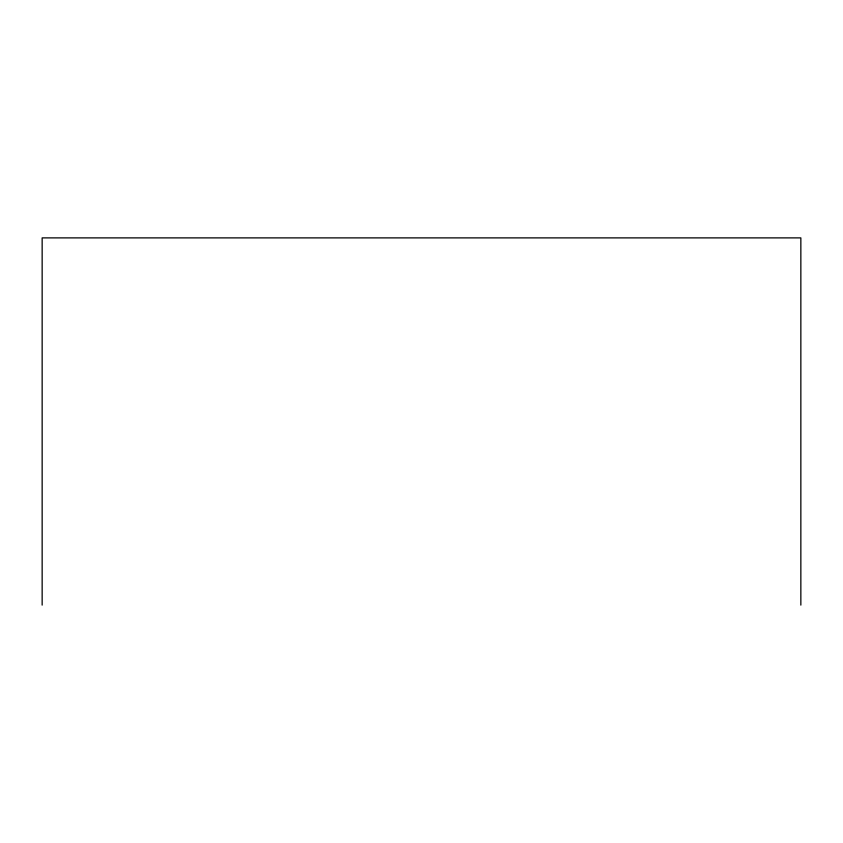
<?xml version="1.0" encoding="UTF-8"?>
<svg xmlns="http://www.w3.org/2000/svg" width="843" height="843" viewBox="0 0 843 843"><rect width="100%" height="100%" fill="white"/><g stroke="black" fill="none" stroke-linecap="round" stroke-linejoin="round"><path stroke-width="1.26" d="M800.85 605.116L800.85 237.884L42.15 237.884L42.15 605.116"/></g></svg>
